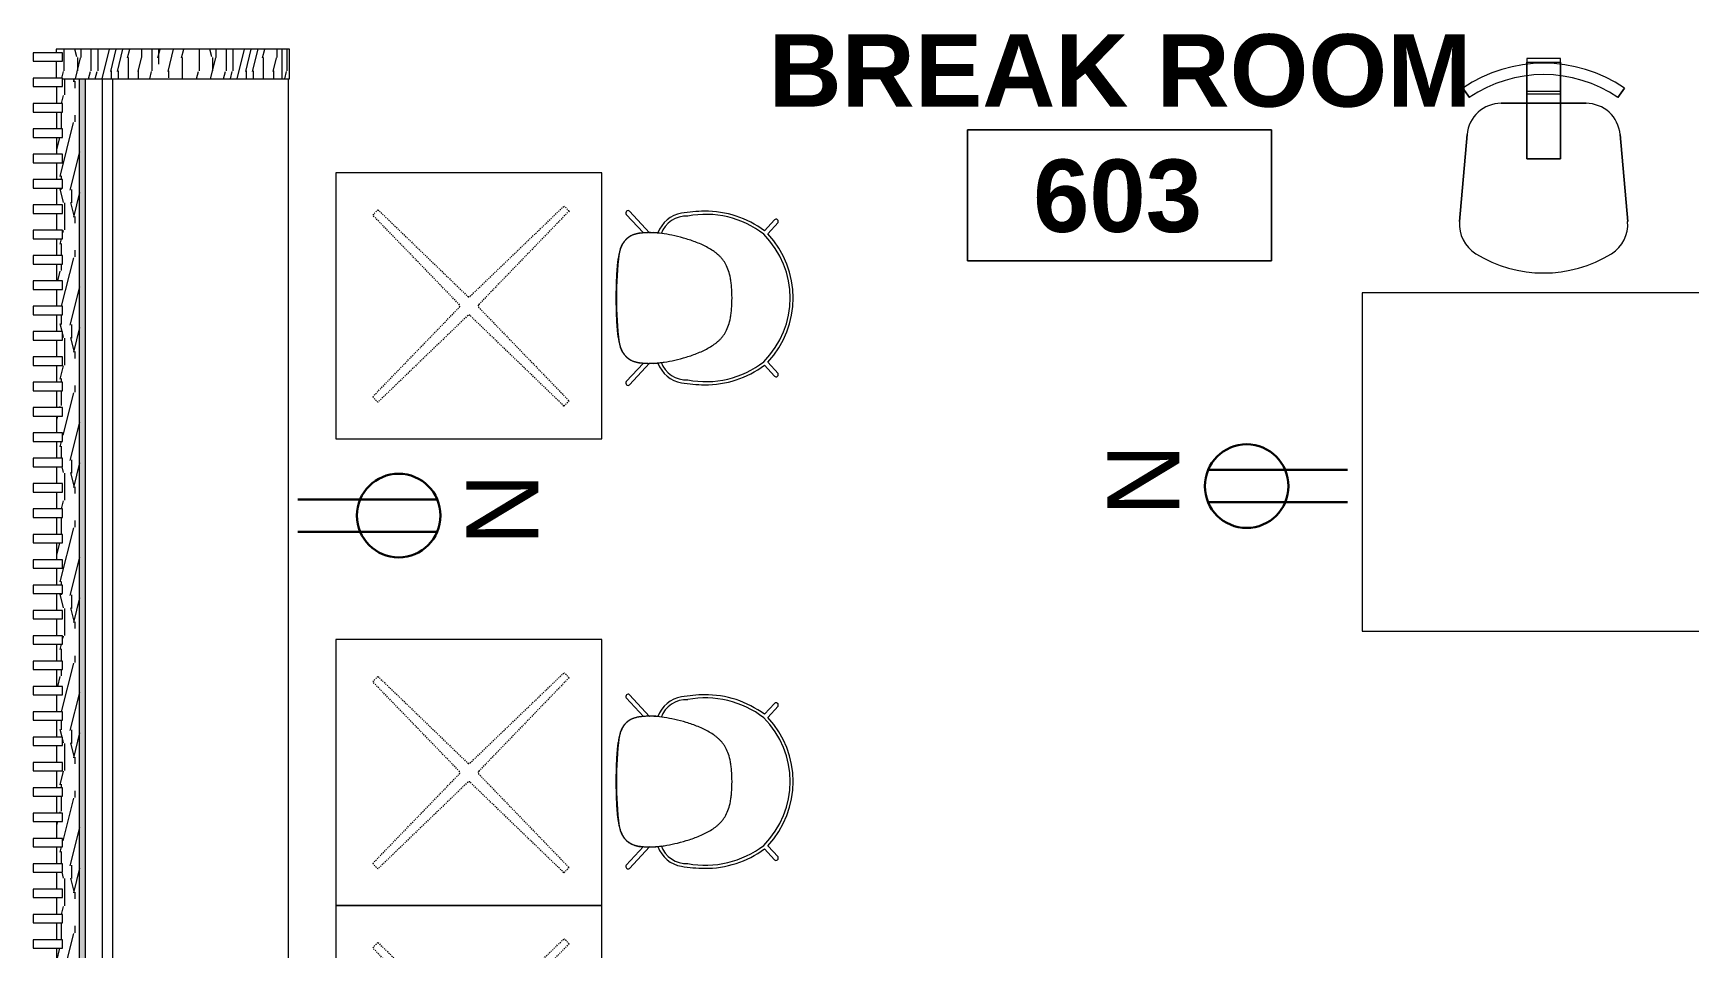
# Model space of a CAD drawing. Header units: inches. Extents: x -1880 to 225, y -1065 to 162.
# Drawn here: x -970.7 to -774.6, y -281.3 to -173 of the extents above; entities that cross this region are included whole.
import ezdxf

# ---------------------------------------------------------------- set-up
doc = ezdxf.new("R2010")
doc.units = ezdxf.units.IN
doc.header["$MEASUREMENT"] = 0
doc.linetypes.add('Dash', pattern=[0.25, 0.125, -0.125])
for name, color, linetype, lineweight in [('A-ANNO-NOTE', 131, 'Continuous', 30), ('A-AREA-IDEN', 2, 'Continuous', 9), ('A-GENM', 13, 'Continuous', 9), ('I-FURN', 30, 'Continuous', 9), ('I-FURN-HDLN', 30, 'Dash', 9), ('Q-CASE', 31, 'Continuous', 9)]:
    doc.layers.add(name, color=color, linetype=linetype, lineweight=lineweight)
doc.styles.add('Swis721 Lt BT', font='swissl.ttf', dxfattribs={"height": 8.514638})
doc.styles.add('Swis721 Lt BT_B', font='', dxfattribs={"height": 8.583975})
doc.styles.get('Swis721 Lt BT_B').set_extended_font_data('Swis721 Lt BT', bold=True)
pattern_1 = [(0, (140.918, 25.003), (0, 16), [3.2, -4.8, 1.6, -6.4]), (0, (152.118, 25.403), (0, 16), [3.2, -12.8]), (0, (150.518, 26.203), (0, 16), [1.6, -14.4]), (0, (141.718, 26.603), (0, 16), [0.8, -11.2, 0.8, -3.2]), (0, (147.318, 27.403), (0, 16), [3.2, -4.8, 0.8, -7.2]), (0, (143.318, 27.803), (0, 16), [2.4, -13.6]), (0, (147.318, 28.203), (0, 16), [4.8, -11.2]), (0, (142.518, 28.603), (0, 16), [3.2, -12.8]), (0, (148.918, 29.003), (0, 16), [8, -8]), (0, (144.118, 29.803), (0, 16), [1.6, -4.8, 3.2, -6.4]), (0, (155.318, 30.203), (0, 16), [3.2, -12.8]), (0, (152.118, 30.603), (0, 16), [1.6, -14.4]), (0, (148.918, 31.003), (0, 16), [1.6, -14.4]), (0, (140.918, 31.403), (0, 16), [3.2, -12.8]), (0, (148.918, 31.803), (0, 16), [3.2, -12.8]), (0, (148.918, 32.603), (0, 16), [3.2, -3.2, 3.2, -6.4]), (0, (145.718, 33.403), (0, 16), [1.6, -8, 3.2, -3.2]), (0, (148.918, 33.803), (0, 16), [4.8, -11.2]), (0, (148.918, 34.603), (0, 16), [3.2, -12.8]), (0, (142.518, 35.003), (0, 16), [4.8, -6.4, 1.6, -3.2]), (0, (142.518, 35.803), (0, 16), [8, -8]), (0, (152.118, 36.203), (0, 16), [1.6, -14.4]), (0, (147.318, 36.603), (0, 16), [3.2, -12.8]), (0, (144.118, 37.003), (0, 16), [1.6, -6.4, 1.6, -6.4]), (0, (142.518, 37.403), (0, 16), [1.6, -4.8, 3.2, -6.4]), (0, (145.718, 37.803), (0, 16), [1.6, -8, 1.6, -4.8]), (0, (148.918, 38.203), (0, 16), [4.8, -11.2]), (0, (142.518, 39.003), (0, 16), [3.2, -12.8]), (0, (150.518, 39.403), (0, 16), [1.6, -14.4]), (0, (153.718, 39.803), (0, 16), [1.6, -14.4]), (14.036, (152.118, 26.203), (15.999833, -0.000553), [1.648, -64.322]), (14.036, (153.718, 29.803), (15.999833, -0.000553), [1.648, -64.322]), (14.036, (152.118, 39.403), (15.999833, -0.000553), [1.648, -64.322]), (14.036, (147.318, 33.403), (15.999833, -0.000553), [1.648, -64.322]), (14.036, (150.518, 35.803), (15.999833, -0.000553), [1.648, -64.322]), (14.036, (152.118, 34.603), (15.999833, -0.000553), [1.648, -64.322]), (14.036, (144.118, 37.403), (15.999833, -0.000553), [1.648, -64.322]), (14.036, (150.518, 36.603), (15.999833, -0.000553), [1.648, -64.322]), (14.036, (153.718, 30.603), (15.999833, -0.000553), [3.296, -62.674]), (14.036, (152.118, 31.803), (15.999833, -0.000553), [3.296, -62.674]), (14.036, (152.118, 32.603), (15.999833, -0.000553), [3.296, -62.674]), (165.964, (147.318, 27.403), (-15.999833, -0.000553), [1.648, -3.296, 1.648, -59.378]), (165.964, (144.118, 29.803), (-15.999833, -0.000553), [1.648, -64.322]), (165.964, (144.118, 37.003), (-15.999833, -0.000553), [3.296, -62.674]), (194.036, (152.118, 25.403), (-15.999833, 0.000553), [1.648, -64.322]), (345.964, (155.318, 25.403), (15.999833, 0.000553), [1.648, -64.322]), (345.964, (150.518, 31.003), (15.999833, 0.000553), [1.648, -64.322]), (345.964, (153.718, 33.803), (15.999833, 0.000553), [1.648, -64.322]), (345.964, (147.318, 35.003), (15.999833, 0.000553), [1.648, -64.322]), (345.964, (145.718, 37.003), (15.999833, 0.000553), [1.648, -64.322]), (345.964, (147.318, 37.803), (15.999833, 0.000553), [1.648, -64.322]), (345.964, (147.318, 35.003), (15.999833, 0.000553), [1.648, -64.322]), (345.964, (152.118, 37.403), (15.999833, 0.000553), [6.592, -59.378]), (345.964, (142.518, 26.603), (15.999833, 0.000553), [6.592, -59.378]), (345.964, (144.118, 27.803), (15.999833, 0.000553), [6.592, -59.378]), (345.964, (145.718, 28.603), (15.999833, 0.000553), [1.648, -3.296, 3.296, -57.73]), (345.964, (145.718, 29.803), (15.999833, 0.000553), [3.296, -3.296, 3.296, -56.082]), (345.964, (144.118, 31.403), (15.999833, 0.000553), [6.592, -59.378]), (345.964, (142.518, 32.603), (15.999833, 0.000553), [6.592, -59.378]), (345.964, (142.518, 33.403), (15.999833, 0.000553), [6.592, -59.378]), (345.964, (153.718, 38.203), (15.999833, 0.000553), [1.648, -64.322]), (345.964, (155.318, 39.803), (15.999833, 0.000553), [3.296, -62.674]), (345.964, (145.718, 39.003), (15.999833, 0.000553), [3.296, -62.674]), (345.964, (144.118, 25.003), (15.999833, 0.000553), [6.592, -59.378]), (345.964, (153.718, 36.203), (15.999833, 0.000553), [4.944, -61.026]), (345.964, (155.318, 35.003), (15.999833, 0.000553), [9.888, -56.082])]

# ---------------------------------------------------------------- blocks, each defined once
blk = doc.blocks.new('Booth Seat2 - Booth Seat-5982900-FIRST FLOOR POWER _ SIGNAL')
at = {"layer": 'Q-CASE'}
h = blk.add_hatch(dxfattribs=at)
h.set_pattern_fill('FP1_2', color=256, style=0, pattern_type=2)
h.set_pattern_definition([(180, (-949.905, -184.636), (-2e-15, -16), [3.2, -4.8, 1.6, -6.4]), (180, (-961.105, -185.036), (-2e-15, -16), [3.2, -12.8]), (180, (-959.505, -185.836), (-2e-15, -16), [1.6, -14.4]), (180, (-950.705, -186.236), (-2e-15, -16), [0.8, -11.2, 0.8, -3.2]), (180, (-956.305, -187.036), (-2e-15, -16), [3.2, -4.8, 0.8, -7.2]), (180, (-952.305, -187.436), (2e-15, -16), [2.4, -13.6]), (180, (-956.305, -187.836), (-2e-15, -16), [4.8, -11.2]), (180, (-951.505, -188.236), (-2e-15, -16), [3.2, -12.8]), (180, (-957.905, -188.636), (-2e-15, -16), [8, -8]), (180, (-953.105, -189.436), (-2e-15, -16), [1.6, -4.8, 3.2, -6.4]), (180, (-964.305, -189.836), (-2e-15, -16), [3.2, -12.8]), (180, (-961.105, -190.236), (-2e-15, -16), [1.6, -14.4]), (180, (-957.905, -190.636), (-2e-15, -16), [1.6, -14.4]), (180, (-949.905, -191.036), (-2e-15, -16), [3.2, -12.8]), (180, (-957.905, -191.436), (-2e-15, -16), [3.2, -12.8]), (180, (-957.905, -192.236), (-2e-15, -16), [3.2, -3.2, 3.2, -6.4]), (180, (-954.705, -193.036), (-2e-15, -16), [1.6, -8, 3.2, -3.2]), (180, (-957.905, -193.436), (-2e-15, -16), [4.8, -11.2]), (180, (-957.905, -194.236), (-2e-15, -16), [3.2, -12.8]), (180, (-951.505, -194.636), (-2e-15, -16), [4.8, -6.4, 1.6, -3.2]), (180, (-951.505, -195.436), (-2e-15, -16), [8, -8]), (180, (-961.105, -195.836), (-2e-15, -16), [1.6, -14.4]), (180, (-956.305, -196.236), (-2e-15, -16), [3.2, -12.8]), (180, (-953.105, -196.636), (-2e-15, -16), [1.6, -6.4, 1.6, -6.4]), (180, (-951.505, -197.036), (-2e-15, -16), [1.6, -4.8, 3.2, -6.4]), (180, (-954.705, -197.436), (-2e-15, -16), [1.6, -8, 1.6, -4.8]), (180, (-957.905, -197.836), (-2e-15, -16), [4.8, -11.2]), (180, (-951.505, -198.636), (-2e-15, -16), [3.2, -12.8]), (180, (-959.505, -199.036), (-2e-15, -16), [1.6, -14.4]), (180, (-962.705, -199.436), (-2e-15, -16), [1.6, -14.4]), (194.036, (-961.105, -185.836), (-15.99983, 0.00055), [1.648, -64.322]), (194.036, (-962.705, -189.436), (-15.99983, 0.00055), [1.648, -64.322]), (194.036, (-961.105, -199.036), (-15.99983, 0.00055), [1.648, -64.322]), (194.036, (-956.305, -193.036), (-15.99983, 0.00055), [1.648, -64.322]), (194.036, (-959.505, -195.436), (-15.99983, 0.00055), [1.648, -64.322]), (194.036, (-961.105, -194.236), (-15.99983, 0.00055), [1.648, -64.322]), (194.036, (-953.105, -197.036), (-15.99983, 0.00055), [1.648, -64.322]), (194.036, (-959.505, -196.236), (-15.99983, 0.00055), [1.648, -64.322]), (194.036, (-962.705, -190.236), (-15.99983, 0.00055), [3.296, -62.674]), (194.036, (-961.105, -191.436), (-15.99983, 0.00055), [3.296, -62.674]), (194.036, (-961.105, -192.236), (-15.99983, 0.00055), [3.296, -62.674]), (345.964, (-956.305, -187.036), (15.99983, 0.00055), [1.648, -3.296, 1.648, -59.378]), (345.964, (-953.105, -189.436), (15.99983, 0.00055), [1.648, -64.322]), (345.964, (-953.105, -196.636), (15.99983, 0.00055), [3.296, -62.674]), (14.036, (-961.105, -185.036), (15.99983, -0.00055), [1.648, -64.322]), (165.964, (-964.305, -185.036), (-15.99983, -0.00055), [1.648, -64.322]), (165.964, (-959.505, -190.636), (-15.99983, -0.00055), [1.648, -64.322]), (165.964, (-962.705, -193.436), (-15.99983, -0.00055), [1.648, -64.322]), (165.964, (-956.305, -194.636), (-15.99983, -0.00055), [1.648, -64.322]), (165.964, (-954.705, -196.636), (-15.99983, -0.00055), [1.648, -64.322]), (165.964, (-956.305, -197.436), (-15.99983, -0.00055), [1.648, -64.322]), (165.964, (-956.305, -194.636), (-15.99983, -0.00055), [1.648, -64.322]), (165.964, (-961.105, -197.036), (-15.99983, -0.00055), [6.592, -59.378]), (165.964, (-951.505, -186.236), (-15.99983, -0.00055), [6.592, -59.378]), (165.964, (-953.105, -187.436), (-15.99983, -0.00055), [6.592, -59.378]), (165.964, (-954.705, -188.236), (-15.99983, -0.00055), [1.648, -3.296, 3.296, -57.73]), (165.964, (-954.705, -189.436), (-15.99983, -0.00055), [3.296, -3.296, 3.296, -56.082]), (165.964, (-953.105, -191.036), (-15.99983, -0.00055), [6.592, -59.378]), (165.964, (-951.505, -192.236), (-15.99983, -0.00055), [6.592, -59.378]), (165.964, (-951.505, -193.036), (-15.99983, -0.00055), [6.592, -59.378]), (165.964, (-962.705, -197.836), (-15.99983, -0.00055), [1.648, -64.322]), (165.964, (-964.305, -199.436), (-15.99983, -0.00055), [3.296, -62.674]), (165.964, (-954.705, -198.636), (-15.99983, -0.00055), [3.296, -62.674]), (165.964, (-953.105, -184.636), (-15.99983, -0.00055), [6.592, -59.378]), (165.964, (-962.705, -195.836), (-15.99983, -0.00055), [4.944, -61.026]), (165.964, (-964.305, -194.636), (-15.99983, -0.00055), [9.888, -56.082])])
h.paths.add_polyline_path([(-966.9, -174.63), (-837.02, -174.63), (-837.02, -172.64), (-837.94, -172.64), (-837.94, -171.89), (-839.94, -171.89), (-839.94, -172.64), (-840.94, -172.64), (-840.94, -171.89), (-842.94, -171.89), (-842.94, -172.64), (-843.94, -172.64), (-843.94, -171.89), (-845.94, -171.89), (-845.94, -172.64), (-846.94, -172.64), (-846.94, -171.89), (-848.94, -171.89), (-848.94, -172.64), (-849.94, -172.64), (-849.94, -171.89), (-851.94, -171.89), (-851.94, -172.64), (-852.94, -172.64), (-852.94, -171.89), (-854.94, -171.89), (-854.94, -172.64), (-855.94, -172.64), (-855.94, -171.89), (-857.94, -171.89), (-857.94, -172.64), (-858.94, -172.64), (-858.94, -171.89), (-860.94, -171.89), (-860.94, -172.64), (-861.94, -172.64), (-861.94, -171.89), (-863.94, -171.89), (-863.94, -172.64), (-864.94, -172.64), (-864.94, -171.89), (-866.94, -171.89), (-866.94, -172.64), (-867.94, -172.64), (-867.94, -171.89), (-869.94, -171.89), (-869.94, -172.64), (-870.94, -172.64), (-870.94, -171.89), (-872.94, -171.89), (-872.94, -172.64), (-873.94, -172.64), (-873.94, -171.89), (-875.94, -171.89), (-875.94, -172.64), (-876.94, -172.64), (-876.94, -171.89), (-878.94, -171.89), (-878.94, -172.64), (-879.94, -172.64), (-879.94, -171.89), (-881.94, -171.89), (-881.94, -172.64), (-882.94, -172.64), (-882.94, -171.89), (-884.94, -171.89), (-884.94, -172.64), (-885.94, -172.64), (-885.94, -171.89), (-887.94, -171.89), (-887.94, -172.64), (-888.94, -172.64), (-888.94, -171.89), (-890.94, -171.89), (-890.94, -172.64), (-891.94, -172.64), (-891.94, -171.89), (-893.94, -171.89), (-893.94, -172.64), (-894.94, -172.64), (-894.94, -171.89), (-896.94, -171.89), (-896.94, -172.64), (-897.94, -172.64), (-897.94, -171.89), (-899.94, -171.89), (-899.94, -172.64), (-900.94, -172.64), (-900.94, -171.89), (-902.94, -171.89), (-902.94, -172.64), (-903.94, -172.64), (-903.94, -171.89), (-905.94, -171.89), (-905.94, -172.64), (-906.94, -172.64), (-906.94, -171.89), (-908.94, -171.89), (-908.94, -172.64), (-909.94, -172.64), (-909.94, -171.89), (-911.94, -171.89), (-911.94, -172.64), (-912.94, -172.64), (-912.94, -171.89), (-914.94, -171.89), (-914.94, -172.64), (-915.94, -172.64), (-915.94, -171.89), (-917.94, -171.89), (-917.94, -172.64), (-918.94, -172.64), (-918.94, -171.89), (-920.94, -171.89), (-920.94, -172.64), (-921.94, -172.64), (-921.94, -171.89), (-923.94, -171.89), (-923.94, -172.64), (-924.94, -172.64), (-924.94, -171.89), (-926.94, -171.89), (-926.94, -172.64), (-927.94, -172.64), (-927.94, -171.89), (-929.94, -171.89), (-929.94, -172.64), (-930.94, -172.64), (-930.94, -171.89), (-932.94, -171.89), (-932.94, -172.64), (-933.94, -172.64), (-933.94, -171.89), (-935.94, -171.89), (-935.94, -172.64), (-936.94, -172.64), (-936.94, -171.89), (-938.94, -171.89), (-938.94, -172.64), (-939.94, -172.64), (-939.94, -171.89), (-941.94, -171.89), (-941.94, -172.64), (-942.94, -172.64), (-942.94, -171.89), (-944.94, -171.89), (-944.94, -172.64), (-945.94, -172.64), (-945.94, -171.89), (-947.94, -171.89), (-947.94, -172.64), (-948.94, -172.64), (-948.94, -171.89), (-950.94, -171.89), (-950.94, -172.64), (-951.94, -172.64), (-951.94, -171.89), (-953.94, -171.89), (-953.94, -172.64), (-954.94, -172.64), (-954.94, -171.89), (-956.94, -171.89), (-956.94, -172.64), (-957.94, -172.64), (-957.94, -171.89), (-959.94, -171.89), (-959.94, -172.64), (-960.94, -172.64), (-960.94, -171.89), (-962.94, -171.89), (-962.94, -172.64), (-963.94, -172.64), (-963.94, -171.89), (-965.94, -171.89), (-965.94, -172.64), (-966.9, -172.64)], flags=0)
h = blk.add_hatch(dxfattribs=at)
h.set_pattern_fill('FP1_3', color=256, style=0, pattern_type=2)
h.set_pattern_definition([(0, (-949.905, -175.874), (0, 1.394), [3.2, -4.8, 1.6, -6.4]), (0, (-938.705, -175.839), (0, 1.394), [3.2, -12.8]), (0, (-940.305, -175.769), (0, 1.394), [1.6, -14.4]), (0, (-949.105, -175.735), (0, 1.394), [0.8, -11.2, 0.8, -3.2]), (0, (-943.505, -175.665), (0, 1.394), [3.2, -4.8, 0.8, -7.2]), (0, (-947.505, -175.63), (0, 1.394), [2.4, -13.6]), (0, (-943.505, -175.595), (0, 1.394), [4.8, -11.2]), (0, (-948.305, -175.56), (0, 1.394), [3.2, -12.8]), (0, (-941.905, -175.525), (0, 1.394), [8, -8]), (0, (-946.705, -175.456), (0, 1.394), [1.6, -4.8, 3.2, -6.4]), (0, (-935.505, -175.421), (0, 1.394), [3.2, -12.8]), (0, (-938.705, -175.386), (0, 1.394), [1.6, -14.4]), (0, (-941.905, -175.351), (0, 1.394), [1.6, -14.4]), (0, (-949.905, -175.316), (0, 1.394), [3.2, -12.8]), (0, (-941.905, -175.281), (0, 1.394), [3.2, -12.8]), (0, (-941.905, -175.212), (0, 1.394), [3.2, -3.2, 3.2, -6.4]), (0, (-945.105, -175.142), (0, 1.394), [1.6, -8, 3.2, -3.2]), (0, (-941.905, -175.107), (0, 1.394), [4.8, -11.2]), (0, (-941.905, -175.037), (0, 1.394), [3.2, -12.8]), (0, (-948.305, -175.002), (0, 1.394), [4.8, -6.4, 1.6, -3.2]), (0, (-948.305, -174.933), (0, 1.394), [8, -8]), (0, (-938.705, -174.898), (0, 1.394), [1.6, -14.4]), (0, (-943.505, -174.863), (0, 1.394), [3.2, -12.8]), (0, (-946.705, -174.828), (0, 1.394), [1.6, -6.4, 1.6, -6.4]), (0, (-948.305, -174.793), (0, 1.394), [1.6, -4.8, 3.2, -6.4]), (0, (-945.105, -174.758), (0, 1.394), [1.6, -8, 1.6, -4.8]), (0, (-941.905, -174.724), (0, 1.394), [4.8, -11.2]), (0, (-948.305, -174.654), (0, 1.394), [3.2, -12.8]), (0, (-940.305, -174.619), (0, 1.394), [1.6, -14.4]), (0, (-937.105, -174.584), (0, 1.394), [1.6, -14.4]), (1.248, (-938.705, -175.769), (15.9998068, -0.0005245), [1.599, -62.416]), (1.248, (-937.105, -175.456), (15.9998068, -0.0005245), [1.599, -62.416]), (1.248, (-938.705, -174.619), (15.9998068, -0.0005245), [1.599, -62.416]), (1.248, (-943.505, -175.142), (15.9998068, -0.0005245), [1.599, -62.416]), (1.248, (-940.305, -174.933), (15.9998068, -0.0005245), [1.599, -62.416]), (1.248, (-938.705, -175.037), (15.9998068, -0.0005245), [1.599, -62.416]), (1.248, (-946.705, -174.793), (15.9998068, -0.0005245), [1.599, -62.416]), (1.248, (-940.305, -174.863), (15.9998068, -0.0005245), [1.599, -62.416]), (1.248, (-937.105, -175.386), (15.9998068, -0.0005245), [3.198, -60.817]), (1.248, (-938.705, -175.281), (15.9998068, -0.0005245), [3.198, -60.817]), (1.248, (-938.705, -175.212), (15.9998068, -0.0005245), [3.198, -60.817]), (178.752, (-943.505, -175.665), (-15.9998068, -0.0005245), [1.599, -3.198, 1.599, -57.618]), (178.752, (-946.705, -175.456), (-15.9998068, -0.0005245), [1.599, -62.416]), (178.752, (-946.705, -174.828), (-15.9998068, -0.0005245), [3.198, -60.817]), (181.248, (-938.705, -175.839), (-15.9998068, 0.0005245), [1.599, -62.416]), (358.752, (-935.505, -175.839), (15.9998068, 0.0005245), [1.599, -62.416]), (358.752, (-940.305, -175.351), (15.9998068, 0.0005245), [1.599, -62.416]), (358.752, (-937.105, -175.107), (15.9998068, 0.0005245), [1.599, -62.416]), (358.752, (-943.505, -175.002), (15.9998068, 0.0005245), [1.599, -62.416]), (358.752, (-945.105, -174.828), (15.9998068, 0.0005245), [1.599, -62.416]), (358.752, (-943.505, -174.758), (15.9998068, 0.0005245), [1.599, -62.416]), (358.752, (-943.505, -175.002), (15.9998068, 0.0005245), [1.599, -62.416]), (358.752, (-938.705, -174.793), (15.9998068, 0.0005245), [6.397, -57.618]), (358.752, (-948.305, -175.735), (15.9998068, 0.0005245), [6.397, -57.618]), (358.752, (-946.705, -175.63), (15.9998068, 0.0005245), [6.397, -57.618]), (358.752, (-945.105, -175.56), (15.9998068, 0.0005245), [1.599, -3.198, 3.198, -56.019]), (358.752, (-945.105, -175.456), (15.9998068, 0.0005245), [3.198, -3.198, 3.198, -54.42]), (358.752, (-946.705, -175.316), (15.9998068, 0.0005245), [6.397, -57.618]), (358.752, (-948.305, -175.212), (15.9998068, 0.0005245), [6.397, -57.618]), (358.752, (-948.305, -175.142), (15.9998068, 0.0005245), [6.397, -57.618]), (358.752, (-937.105, -174.724), (15.9998068, 0.0005245), [1.599, -62.416]), (358.752, (-935.505, -174.584), (15.9998068, 0.0005245), [3.198, -60.817]), (358.752, (-945.105, -174.654), (15.9998068, 0.0005245), [3.198, -60.817]), (358.752, (-946.705, -175.874), (15.9998068, 0.0005245), [6.397, -57.618]), (358.752, (-937.105, -174.898), (15.9998068, 0.0005245), [4.798, -59.218]), (358.752, (-935.505, -175.002), (15.9998068, 0.0005245), [9.595, -54.42])])
h.paths.add_polyline_path([(-966.9, -175.31), (-837.02, -175.31), (-837.02, -174.63), (-966.9, -174.63)], flags=0)
for p, q in [((-963.94, -171.89), (-965.94, -171.89)), ((-960.94, -171.89), (-962.94, -171.89)), ((-957.94, -171.89), (-959.94, -171.89)), ((-954.94, -171.89), (-956.94, -171.89)), ((-951.94, -171.89), (-953.94, -171.89)), ((-948.94, -171.89), (-950.94, -171.89)), ((-945.94, -171.89), (-947.94, -171.89)), ((-942.94, -171.89), (-944.94, -171.89)), ((-939.94, -171.89), (-941.94, -171.89)), ((-936.94, -171.89), (-938.94, -171.89)), ((-933.94, -171.89), (-935.94, -171.89)), ((-930.94, -171.89), (-932.94, -171.89)), ((-927.94, -171.89), (-929.94, -171.89)), ((-924.94, -171.89), (-926.94, -171.89)), ((-921.94, -171.89), (-923.94, -171.89)), ((-918.94, -171.89), (-920.94, -171.89)), ((-915.94, -171.89), (-917.94, -171.89)), ((-912.94, -171.89), (-914.9, -171.89)), ((-909.94, -171.89), (-911.94, -171.89)), ((-906.94, -171.89), (-908.94, -171.89)), ((-903.94, -171.89), (-905.94, -171.89)), ((-900.94, -171.89), (-902.94, -171.89)), ((-897.94, -171.89), (-899.94, -171.89)), ((-894.94, -171.89), (-896.94, -171.89)), ((-891.94, -171.89), (-893.94, -171.89)), ((-888.94, -171.89), (-890.94, -171.89)), ((-885.94, -171.89), (-887.94, -171.89)), ((-882.94, -171.89), (-884.94, -171.89)), ((-879.94, -171.89), (-881.94, -171.89)), ((-876.94, -171.89), (-878.94, -171.89)), ((-873.94, -171.89), (-875.94, -171.89)), ((-870.94, -171.89), (-872.94, -171.89)), ((-867.94, -171.89), (-869.94, -171.89)), ((-864.94, -171.89), (-866.94, -171.89)), ((-861.94, -171.89), (-863.94, -171.89)), ((-858.94, -171.89), (-860.94, -171.89)), ((-855.94, -171.89), (-857.94, -171.89)), ((-852.94, -171.89), (-854.94, -171.89)), ((-849.94, -171.89), (-851.94, -171.89)), ((-846.94, -171.89), (-848.94, -171.89)), ((-843.94, -171.89), (-845.94, -171.89)), ((-840.94, -171.89), (-842.94, -171.89)), ((-837.94, -171.89), (-839.94, -171.89)), ((-966.9, -174.63), (-837.02, -174.63)), ((-837.02, -175.31), (-966.9, -175.31)), ((-967.9, -177.31), (-967.9, -177.14)), ((-967.9, -177.46), (-967.9, -177.31)), ((-837.02, -177.31), (-967.9, -177.31)), ((-837.02, -178.52), (-967.41, -178.52)), ((-967.41, -199.39), (-837.02, -199.39))]:
    blk.add_line(p, q, dxfattribs=at)
blk = doc.blocks.new('Seating-Guest_Chair-Teknion-BBUC_Iuta-R2013 - Guest Chair-5680180-FIRST FLOOR POWER _ SIGNAL')
at = {"layer": 'I-FURN'}
for p, q in [((-9.25, 8.27), (-7.97, 7.09)), ((-7.6, 7.49), (-8.92, 8.7)), ((8.92, 8.7), (7.6, 7.49)), ((7.97, 7.09), (9.25, 8.27)), ((-7.71, -6.53), (-10.28, -8.89)), ((-9.9, -9.27), (-7.7, -7.25)), ((7.7, -7.25), (9.9, -9.27)), ((10.28, -8.89), (7.71, -6.53))]:
    blk.add_line(p, q, dxfattribs=at)
for centre, radius, start, end in [((0, -0.6), 11.1, 46.7919, 133.2081), ((0, -0.6), 10.73, 45.2186, 134.7814), ((-9.07, 8.46), 0.263, 136.9654, 225.7597), ((-9.06, 8.47), 0.266, 59.019, 139.9111), ((9.06, 8.47), 0.266, 40.0889, 120.981), ((9.07, 8.46), 0.263, 314.2403, 43.0346), ((1.44, 0.11), 11.71, 143.4405, 180.5595), ((1.44, 0.11), 11.34, 142.5304, 190.6836), ((-1.44, 0.11), 11.34, 349.3164, 37.4696), ((-1.44, 0.11), 11.71, 359.4405, 36.5595), ((7.49, 0.17), 17.76, 180.5595, 189.4405), ((-7.49, 0.17), 17.76, 350.5595, 359.4405), ((-6.52, -2.16), 3.56, 189.4405, 250.5595), ((-6.52, -2.16), 3.18, 176.9632, 250.5595), ((6.52, -2.16), 3.18, 289.4405, 3.0368), ((6.52, -2.16), 3.56, 289.4405, 350.5595), ((-3.94, -6.02), 3.8, 172.3112, 187.6888), ((3.94, -6.02), 3.8, 352.3112, 7.6888), ((-4.95, -7.39), 2.75, 177.044, 262.956), ((4.95, -7.39), 2.75, 277.044, 2.956), ((-10.08, -9.05), 0.265, 141.4663, 224.7543), ((-10.07, -9.07), 0.263, 221.6013, 310.667), ((10.07, -9.07), 0.263, 229.333, 318.3987), ((10.08, -9.05), 0.265, 315.2457, 38.5337), ((0, 32.67), 43.12, 262.956, 277.044)]:
    blk.add_arc(centre, radius, start, end, dxfattribs=at)
for points, knots in [([(0, 3.25), (-0.46, 3.25), (-1.1, 3.23), (-1.85, 3.15), (-2.53, 3.04), (-3.26, 2.85), (-3.86, 2.59), (-4.28, 2.35), (-4.51, 2.18), (-4.69, 2.03), (-4.82, 1.92), (-4.94, 1.8), (-5.06, 1.68), (-5.17, 1.55), (-5.31, 1.38), (-5.56, 1.06), (-5.87, 0.56), (-6.21, -0.08), (-6.61, -0.99), (-7.02, -2.17), (-7.37, -3.56), (-7.61, -4.8), (-7.71, -5.73), (-7.74, -6.42), (-7.73, -6.92), (-7.7, -7.33), (-7.67, -7.6), (-7.65, -7.76), (-7.63, -7.88), (-7.61, -7.99), (-7.58, -8.1), (-7.55, -8.22), (-7.52, -8.33), (-7.48, -8.43), (-7.44, -8.54), (-7.4, -8.65), (-7.34, -8.75), (-7.29, -8.85), (-7.23, -8.95), (-7.16, -9.04), (-7.08, -9.14), (-7, -9.23), (-6.92, -9.32), (-6.82, -9.4), (-6.72, -9.49), (-6.61, -9.57), (-6.5, -9.64), (-6.37, -9.72), (-6.23, -9.79), (-6.09, -9.85), (-5.93, -9.92), (-5.76, -9.98), (-5.57, -10.04), (-5.37, -10.09), (-5.16, -10.14), (-4.93, -10.19), (-4.68, -10.24), (-4.41, -10.28), (-4.13, -10.32), (-3.82, -10.35), (-3.49, -10.38), (-3.14, -10.41), (-2.65, -10.44), (-1.97, -10.47), (-1.04, -10.49), (-0.36, -10.5), (0, -10.5)], [0, 0, 0, 0, 0.03125, 0.046875, 0.0625, 0.09375, 0.125, 0.140625, 0.15625, 0.164062, 0.171875, 0.179688, 0.1875, 0.195312, 0.203125, 0.21875, 0.25, 0.28125, 0.3125, 0.375, 0.4375, 0.5, 0.5625, 0.59375, 0.625, 0.65625, 0.671875, 0.679688, 0.6875, 0.695312, 0.703125, 0.710938, 0.71875, 0.726562, 0.734375, 0.742188, 0.75, 0.757812, 0.765625, 0.773438, 0.78125, 0.789062, 0.796875, 0.804688, 0.8125, 0.820312, 0.828125, 0.835938, 0.84375, 0.851562, 0.859375, 0.867188, 0.875, 0.882812, 0.890625, 0.898438, 0.90625, 0.914062, 0.921875, 0.929688, 0.9375, 0.945312, 0.953125, 0.96875, 0.984375, 1, 1, 1, 1]), ([(0, -10.5), (0.36, -10.5), (1.04, -10.49), (1.97, -10.47), (2.65, -10.44), (3.14, -10.41), (3.49, -10.38), (3.82, -10.35), (4.13, -10.32), (4.41, -10.28), (4.68, -10.24), (4.93, -10.19), (5.16, -10.14), (5.37, -10.09), (5.57, -10.04), (5.76, -9.98), (5.93, -9.92), (6.09, -9.85), (6.23, -9.79), (6.37, -9.72), (6.5, -9.64), (6.61, -9.57), (6.72, -9.49), (6.82, -9.4), (6.92, -9.32), (7, -9.23), (7.08, -9.14), (7.16, -9.04), (7.23, -8.95), (7.29, -8.85), (7.34, -8.75), (7.4, -8.65), (7.44, -8.54), (7.48, -8.43), (7.52, -8.33), (7.55, -8.22), (7.58, -8.1), (7.61, -7.99), (7.63, -7.88), (7.65, -7.76), (7.67, -7.6), (7.7, -7.33), (7.73, -6.92), (7.74, -6.42), (7.72, -5.9), (7.67, -5.35), (7.57, -4.59), (7.37, -3.56), (7.02, -2.17), (6.61, -0.99), (6.21, -0.08), (5.87, 0.56), (5.56, 1.06), (5.31, 1.38), (5.17, 1.55), (5.06, 1.68), (4.94, 1.8), (4.82, 1.92), (4.69, 2.03), (4.51, 2.18), (4.28, 2.35), (3.86, 2.59), (3.26, 2.85), (2.53, 3.04), (1.85, 3.15), (1.1, 3.23), (0.46, 3.25), (0, 3.25)], [0, 0, 0, 0, 0.015625, 0.03125, 0.046875, 0.054688, 0.0625, 0.070312, 0.078125, 0.085938, 0.09375, 0.101562, 0.109375, 0.117188, 0.125, 0.132812, 0.140625, 0.148438, 0.15625, 0.164062, 0.171875, 0.179688, 0.1875, 0.195312, 0.203125, 0.210938, 0.21875, 0.226562, 0.234375, 0.242188, 0.25, 0.257812, 0.265625, 0.273438, 0.28125, 0.289062, 0.296875, 0.304688, 0.3125, 0.320312, 0.328125, 0.34375, 0.375, 0.40625, 0.4375, 0.46875, 0.5, 0.5625, 0.625, 0.6875, 0.71875, 0.75, 0.78125, 0.796875, 0.804688, 0.8125, 0.820312, 0.828125, 0.835938, 0.84375, 0.859375, 0.875, 0.90625, 0.9375, 0.953125, 0.96875, 1, 1, 1, 1])]:
    blk.add_open_spline(points, degree=3, knots=knots, dxfattribs=at)
blk = doc.blocks.new('wood panelling1 - wood panelling-5983107-FIRST FLOOR POWER _ SIGNAL')
at = {"layer": 'A-GENM', "lineweight": 20}
for p, q in [((-967.19, -175.33), (-970.69, -175.33)), ((-970.69, -175.33), (-970.69, -176.33)), ((-970.69, -176.33), (-967.19, -176.33)), ((-967.19, -176.33), (-967.19, -175.33)), ((-967.19, -178.33), (-970.69, -178.33)), ((-970.69, -178.33), (-970.69, -179.33)), ((-967.19, -179.33), (-967.19, -178.33)), ((-970.69, -179.33), (-967.19, -179.33)), ((-967.19, -181.33), (-970.69, -181.33)), ((-970.69, -181.33), (-970.69, -182.33)), ((-970.69, -182.33), (-967.19, -182.33)), ((-967.19, -182.33), (-967.19, -181.33)), ((-967.19, -184.33), (-970.69, -184.33)), ((-970.69, -184.33), (-970.69, -185.33)), ((-967.19, -185.33), (-967.19, -184.33)), ((-970.69, -185.33), (-967.19, -185.33)), ((-967.19, -187.33), (-970.69, -187.33)), ((-970.69, -187.33), (-970.69, -188.33)), ((-967.19, -188.33), (-967.19, -187.33)), ((-970.69, -188.33), (-967.19, -188.33)), ((-967.19, -190.33), (-970.69, -190.33)), ((-970.69, -190.33), (-970.69, -191.33)), ((-970.69, -191.33), (-967.19, -191.33)), ((-967.19, -191.33), (-967.19, -190.33)), ((-967.19, -193.33), (-970.69, -193.33)), ((-970.69, -193.33), (-970.69, -194.33)), ((-967.19, -194.33), (-967.19, -193.33)), ((-970.69, -194.33), (-967.19, -194.33)), ((-967.19, -196.33), (-970.69, -196.33)), ((-970.69, -196.33), (-970.69, -197.33)), ((-970.69, -197.33), (-967.19, -197.33)), ((-967.19, -197.33), (-967.19, -196.33)), ((-967.19, -199.33), (-970.69, -199.33)), ((-970.69, -199.33), (-970.69, -200.33)), ((-967.19, -200.33), (-967.19, -199.33)), ((-970.69, -200.33), (-967.19, -200.33)), ((-967.19, -202.33), (-970.69, -202.33)), ((-970.69, -202.33), (-970.69, -203.33)), ((-970.69, -203.33), (-967.19, -203.33)), ((-967.19, -203.33), (-967.19, -202.33)), ((-967.19, -205.33), (-970.69, -205.33)), ((-970.69, -205.33), (-970.69, -206.33)), ((-967.19, -206.33), (-967.19, -205.33)), ((-970.69, -206.33), (-967.19, -206.33)), ((-967.19, -208.33), (-970.69, -208.33)), ((-970.69, -208.33), (-970.69, -209.33)), ((-970.69, -209.33), (-967.19, -209.33)), ((-967.19, -209.33), (-967.19, -208.33)), ((-967.19, -211.33), (-970.69, -211.33)), ((-970.69, -211.33), (-970.69, -212.33)), ((-967.19, -212.33), (-967.19, -211.33)), ((-970.69, -212.33), (-967.19, -212.33)), ((-967.19, -214.33), (-970.69, -214.33)), ((-970.69, -214.33), (-970.69, -215.33)), ((-970.69, -215.33), (-967.19, -215.33)), ((-967.19, -215.33), (-967.19, -214.33)), ((-967.19, -217.33), (-970.69, -217.33)), ((-970.69, -217.33), (-970.69, -218.33)), ((-967.19, -218.33), (-967.19, -217.33)), ((-970.69, -218.33), (-967.19, -218.33)), ((-967.19, -220.33), (-970.69, -220.33)), ((-970.69, -220.33), (-970.69, -221.33)), ((-970.69, -221.33), (-967.19, -221.33)), ((-967.19, -221.33), (-967.19, -220.33)), ((-967.19, -223.33), (-970.69, -223.33)), ((-970.69, -223.33), (-970.69, -224.33)), ((-967.19, -224.33), (-967.19, -223.33)), ((-970.69, -224.33), (-967.19, -224.33)), ((-967.19, -226.33), (-970.69, -226.33)), ((-970.69, -226.33), (-970.69, -227.33)), ((-970.69, -227.33), (-967.19, -227.33)), ((-967.19, -227.33), (-967.19, -226.33)), ((-967.19, -229.33), (-970.69, -229.33)), ((-970.69, -229.33), (-970.69, -230.33)), ((-967.19, -230.33), (-967.19, -229.33)), ((-970.69, -230.33), (-967.19, -230.33)), ((-967.19, -232.33), (-970.69, -232.33)), ((-970.69, -232.33), (-970.69, -233.33)), ((-970.69, -233.33), (-967.19, -233.33)), ((-967.19, -233.33), (-967.19, -232.33)), ((-967.19, -235.33), (-970.69, -235.33)), ((-970.69, -235.33), (-970.69, -236.33)), ((-967.19, -236.33), (-967.19, -235.33)), ((-970.69, -236.33), (-967.19, -236.33)), ((-967.19, -238.33), (-970.69, -238.33)), ((-970.69, -238.33), (-970.69, -239.33)), ((-967.19, -239.33), (-967.19, -238.33)), ((-970.69, -239.33), (-967.19, -239.33)), ((-967.19, -241.33), (-970.69, -241.33)), ((-970.69, -241.33), (-970.69, -242.33)), ((-970.69, -242.33), (-967.19, -242.33)), ((-967.19, -242.33), (-967.19, -241.33)), ((-967.19, -244.33), (-970.69, -244.33)), ((-970.69, -244.33), (-970.69, -245.33)), ((-967.19, -245.33), (-967.19, -244.33)), ((-970.69, -245.33), (-967.19, -245.33)), ((-967.19, -247.33), (-970.69, -247.33)), ((-970.69, -247.33), (-970.69, -248.33)), ((-970.69, -248.33), (-967.19, -248.33)), ((-967.19, -248.33), (-967.19, -247.33)), ((-967.19, -250.33), (-970.69, -250.33)), ((-970.69, -250.33), (-970.69, -251.33)), ((-967.19, -251.33), (-967.19, -250.33)), ((-970.69, -251.33), (-967.19, -251.33)), ((-967.19, -253.33), (-970.69, -253.33)), ((-970.69, -253.33), (-970.69, -254.33)), ((-970.69, -254.33), (-967.19, -254.33)), ((-967.19, -254.33), (-967.19, -253.33)), ((-967.19, -256.33), (-970.69, -256.33)), ((-970.69, -256.33), (-970.69, -257.33)), ((-967.19, -257.33), (-967.19, -256.33)), ((-970.69, -257.33), (-967.19, -257.33)), ((-967.19, -259.33), (-970.69, -259.33)), ((-970.69, -259.33), (-970.69, -260.33)), ((-970.69, -260.33), (-967.19, -260.33)), ((-967.19, -260.33), (-967.19, -259.33)), ((-967.19, -262.33), (-970.69, -262.33)), ((-970.69, -262.33), (-970.69, -263.33)), ((-967.19, -263.33), (-967.19, -262.33)), ((-970.69, -263.33), (-967.19, -263.33)), ((-967.19, -265.33), (-970.69, -265.33)), ((-970.69, -265.33), (-970.69, -266.33)), ((-970.69, -266.33), (-967.19, -266.33)), ((-967.19, -266.33), (-967.19, -265.33)), ((-967.19, -268.33), (-970.69, -268.33)), ((-970.69, -268.33), (-970.69, -269.33)), ((-967.19, -269.33), (-967.19, -268.33)), ((-970.69, -269.33), (-967.19, -269.33)), ((-967.19, -271.33), (-970.69, -271.33)), ((-970.69, -271.33), (-970.69, -272.33)), ((-970.69, -272.33), (-967.19, -272.33)), ((-967.19, -272.33), (-967.19, -271.33)), ((-967.19, -274.33), (-970.69, -274.33)), ((-970.69, -274.33), (-970.69, -275.33)), ((-967.19, -275.33), (-967.19, -274.33)), ((-970.69, -275.33), (-967.19, -275.33)), ((-967.19, -277.33), (-970.69, -277.33)), ((-970.69, -277.33), (-970.69, -278.33)), ((-970.69, -278.33), (-967.19, -278.33)), ((-967.19, -278.33), (-967.19, -277.33)), ((-967.19, -280.33), (-970.69, -280.33)), ((-970.69, -280.33), (-970.69, -281.33)), ((-967.19, -281.33), (-967.19, -280.33)), ((-970.69, -281.33), (-967.19, -281.33)), ((-967.19, -283.33), (-970.69, -283.33)), ((-970.69, -283.33), (-970.69, -284.33)), ((-970.69, -284.33), (-967.19, -284.33)), ((-967.19, -284.33), (-967.19, -283.33)), ((-967.19, -286.33), (-970.69, -286.33)), ((-970.69, -286.33), (-970.69, -287.33)), ((-967.19, -287.33), (-967.19, -286.33)), ((-970.69, -287.33), (-967.19, -287.33)), ((-967.19, -289.33), (-970.69, -289.33)), ((-970.69, -289.33), (-970.69, -290.33)), ((-967.19, -290.33), (-967.19, -289.33)), ((-970.69, -290.33), (-967.19, -290.33)), ((-967.19, -292.33), (-970.69, -292.33)), ((-970.69, -292.33), (-970.69, -293.33)), ((-970.69, -293.33), (-967.19, -293.33)), ((-967.19, -293.33), (-967.19, -292.33)), ((-967.19, -295.33), (-970.69, -295.33)), ((-970.69, -295.33), (-970.69, -296.33)), ((-967.19, -296.33), (-967.19, -295.33)), ((-970.69, -296.33), (-967.19, -296.33)), ((-967.19, -298.33), (-970.69, -298.33)), ((-970.69, -298.33), (-970.69, -299.33)), ((-970.69, -299.33), (-967.19, -299.33)), ((-967.19, -299.33), (-967.19, -298.33)), ((-967.19, -301.33), (-970.69, -301.33)), ((-970.69, -301.33), (-970.69, -302.33)), ((-967.19, -302.33), (-967.19, -301.33)), ((-970.69, -302.33), (-967.19, -302.33)), ((-967.19, -304.33), (-970.69, -304.33)), ((-970.69, -304.33), (-970.69, -305.33)), ((-970.69, -305.33), (-967.19, -305.33)), ((-967.19, -305.33), (-967.19, -304.33)), ((-967.19, -307.33), (-970.69, -307.33)), ((-970.69, -307.33), (-970.69, -308.33)), ((-967.19, -308.33), (-967.19, -307.33)), ((-970.69, -308.33), (-967.19, -308.33))]:
    blk.add_line(p, q, dxfattribs=at)
blk = doc.blocks.new('wood slot low wall1 - wood slot low wall-5983806-FIRST FLOOR POWER _ SIGNAL')
at = {"layer": 'Q-CASE'}
h = blk.add_hatch(dxfattribs=at)
h.set_pattern_fill('FP1_4', color=256, style=0, pattern_type=2)
h.set_pattern_definition(pattern_1)
h.paths.add_polyline_path([(-679.64, -147.67), (-679.64, -167.79), (-676.14, -167.79), (-676.14, -141.04), (-676.56, -141.04), (-676.56, -141.79), (-677.56, -141.79), (-677.56, -141.04), (-679.56, -141.04), (-679.56, -141.79), (-679.64, -141.79), (-679.64, -147.45)], flags=0)
h = blk.add_hatch(dxfattribs=at)
h.set_pattern_fill('FP1_4', color=256, style=0, pattern_type=2)
h.set_pattern_definition(pattern_1)
h.paths.add_polyline_path([(-679.64, -168.16), (-679.64, -168.67), (-676.14, -168.67), (-676.14, -167.79), (-679.64, -167.79), (-679.64, -167.98)], flags=0)
for p, q in [((-677.56, -141.04), (-679.56, -141.04)), ((-676.14, -141.04), (-676.56, -141.04)), ((-676.14, -167.79), (-676.14, -141.04)), ((-679.64, -141.79), (-679.64, -167.79)), ((-679.64, -167.79), (-676.14, -167.79)), ((-679.64, -167.79), (-679.64, -168.67)), ((-679.64, -168.67), (-676.14, -168.67)), ((-676.14, -168.67), (-676.14, -167.79))]:
    blk.add_line(p, q, dxfattribs=at)
blk = doc.blocks.new('Table-Coffee-Teknion-BBCTQ_Cosmos-R2013 - 28 3_8_ High-5677610-FIRST FLOOR POWER _ SIGNAL')
at = {"layer": 'I-FURN'}
for p, q in [((15.75, 15.75), (-15.75, 15.75)), ((-15.75, 15.75), (-15.75, -15.75)), ((15.75, -15.75), (15.75, 15.75)), ((-15.75, -15.75), (15.75, -15.75))]:
    blk.add_line(p, q, dxfattribs=at)
at = {"layer": 'I-FURN-HDLN'}
for p, q in [((-1.13, 0.14), (-11.39, 10.78)), ((-10.76, 11.4), (-0.14, 1.13)), ((0.14, 1.13), (10.76, 11.4)), ((11.39, 10.78), (1.13, 0.14)), ((-11.85, -11.25), (-1.13, -0.13)), ((-0.14, -1.13), (-11.24, -11.86)), ((11.24, -11.86), (0.14, -1.14)), ((1.14, -0.14), (11.83, -11.27))]:
    blk.add_line(p, q, dxfattribs=at)
for centre, radius, start, end in [((0, 0), 15.68, 133.3474, 136.5718), ((0, 0), 15.68, 43.4282, 46.6466), ((-1.29, 0), 0.206, 319.2979, 41.4043), ((1.29, 0), 0.206, 138.6476, 223.8329), ((1.29, 0.13), 0.206, 192.9728, 220.6901), ((0, -1.29), 0.206, 47.5735, 131.4196), ((0, 0), 16.34, 223.5345, 226.5404), ((0, 0), 16.34, 313.4535, 316.3691)]:
    blk.add_arc(centre, radius, start, end, dxfattribs=at)
blk.add_ellipse((0, 1.29), major_axis=(0.205, 0), ratio=0.990705, start_param=3.984084, end_param=5.440708, dxfattribs=at)
blk = doc.blocks.new('island - island-5991849-FIRST FLOOR POWER _ SIGNAL')
at = {"layer": 'Q-CASE'}
for p, q in [((-645.26, -200.74), (-814.26, -200.74)), ((-814.26, -200.74), (-814.26, -240.78)), ((-645.26, -240.78), (-645.26, -200.74)), ((-814.26, -240.78), (-645.26, -240.78))]:
    blk.add_line(p, q, dxfattribs=at)
blk = doc.blocks.new('F-Chairs1 - Side 01-4925057-FIRST FLOOR POWER _ SIGNAL')
at = {"layer": 'I-FURN'}
for p, q in [((2, 0), (-2, 0)), ((-2, 0), (-2, -0.46)), ((2, 0), (-2, 0)), ((-2, 0), (-2, -0.72)), ((2, -0.46), (2, 0)), ((2, -0.72), (2, 0)), ((-2, -0.46), (2, -0.46)), ((-2, -0.46), (2, -0.46)), ((-2, -0.72), (-2, -0.46)), ((-2, -0.72), (-2, -2.09)), ((-2, -2.09), (-2, -0.72)), ((2, -0.46), (2, -0.72)), ((2, -0.72), (2, -2.09)), ((2, -2.09), (2, -0.72)), ((-9.57, -3.52), (-8.8, -4.64)), ((-9.57, -3.52), (-8.8, -4.64)), ((-8.8, -4.64), (-9.57, -3.52)), ((-2, -2.09), (-2, -3.91)), ((-2, -4.21), (-2, -2.09)), ((-2, -3.91), (-2, -5.32)), ((2, -3.91), (-2, -3.91)), ((2, -2.09), (2, -4.21)), ((2, -3.91), (2, -2.09)), ((2, -5.32), (2, -3.91)), ((8.8, -4.64), (9.57, -3.52)), ((8.8, -4.64), (9.57, -3.52)), ((9.57, -3.52), (8.8, -4.64)), ((5.02, -5.32), (-5.02, -5.32)), ((5.02, -5.32), (-5.02, -5.32)), ((-5.02, -5.32), (5.02, -5.32)), ((-2, -4.21), (2, -4.21)), ((-2, -5.32), (-2, -4.21)), ((-2, -5.32), (-2, -11.91)), ((-2, -11.91), (-2, -5.32)), ((2, -4.21), (2, -5.32)), ((2, -5.32), (2, -11.91)), ((2, -11.91), (2, -5.32)), ((-9.07, -9.03), (-9.96, -19.32)), ((-9.07, -9.03), (-9.96, -19.32)), ((-9.96, -19.32), (-9.07, -9.03)), ((9.96, -19.32), (9.07, -9.03)), ((9.96, -19.32), (9.07, -9.03)), ((9.07, -9.03), (9.96, -19.32)), ((2, -11.91), (-2, -11.91)), ((-2, -11.91), (2, -11.91))]:
    blk.add_line(p, q, dxfattribs=at)
for centre, radius, start, end in [((0, -17.51), 16.94, 55.6197, 124.3803), ((0, -17.51), 16.94, 55.6197, 124.3803), ((0, -17.51), 16.94, 55.6197, 124.3803), ((0, -17.51), 15.59, 55.6197, 124.3803), ((0, -17.51), 15.59, 55.6197, 124.3803), ((0, -17.51), 15.59, 55.6197, 124.3803), ((-5.02, -9.38), 4.06, 90, 175.0303), ((-5.02, -9.38), 4.06, 90, 175.0303), ((-5.02, -9.38), 4.06, 90, 175.0303), ((5.02, -9.38), 4.06, 4.9697, 90), ((5.02, -9.38), 4.06, 4.9697, 90), ((5.02, -9.38), 4.06, 4.9697, 90), ((-5.91, -19.67), 4.06, 175.0303, 238.407), ((-5.91, -19.67), 4.06, 175.0303, 238.407), ((-5.91, -19.67), 4.06, 175.0303, 238.407), ((5.91, -19.67), 4.06, 301.593, 4.9697), ((5.91, -19.67), 4.06, 301.593, 4.9697), ((5.91, -19.67), 4.06, 301.593, 4.9697), ((0, -10.06), 15.35, 238.407, 301.593), ((0, -10.06), 15.35, 238.407, 301.593), ((0, -10.06), 15.35, 238.407, 301.593)]:
    blk.add_arc(centre, radius, start, end, dxfattribs=at)
blk = doc.blocks.new('Room Tag - Room Name and Number-3379422-FIRST FLOOR POWER _ SIGNAL')
at = {"layer": 'A-AREA-IDEN'}
for p, q in [((-0.1881, -0.1636), (-0.1881, -0.0018)), ((-0.1881, -0.0018), (0.1869, -0.0018)), ((0.1869, -0.0018), (-0.1881, -0.0018)), ((-0.1881, -0.0018), (-0.1881, -0.1636)), ((0.1869, -0.0018), (0.1869, -0.1636)), ((0.1869, -0.1636), (0.1869, -0.0018)), ((0.1869, -0.1636), (-0.1881, -0.1636)), ((-0.1881, -0.1636), (0.1869, -0.1636))]:
    blk.add_line(p, q, dxfattribs=at)

msp = doc.modelspace()

# ---------------------------------------------------------------- linework, layer by layer
at = {"layer": 'A-ANNO-NOTE'}
for p, q in [((-814.98, -224.71), (-831.51, -224.71)), ((-939.35, -228.2), (-922.82, -228.2)), ((-814.98, -228.54), (-831.51, -228.54)), ((-939.35, -232.03), (-922.82, -232.03))]:
    msp.add_line(p, q, dxfattribs=at)
for centre in [(-826.94, -226.62), (-927.38, -230.11)]:
    msp.add_circle(centre, 4.95, dxfattribs=at)

# ---------------------------------------------------------------- block references
at = {"layer": 'A-AREA-IDEN', "xscale": 95.99999999999994, "yscale": 95.99999999999994, "zscale": 95.99999999999994}
msp.add_blockref('Room Tag - Room Name and Number-3379422-FIRST FLOOR POWER _ SIGNAL', (-841.95, -184.26), dxfattribs=at)
at = {"layer": 'A-GENM'}
msp.add_blockref('wood panelling1 - wood panelling-5983107-FIRST FLOOR POWER _ SIGNAL', (0, 0), dxfattribs=at)
at = {"layer": 'I-FURN'}
msp.add_blockref('F-Chairs1 - Side 01-4925057-FIRST FLOOR POWER _ SIGNAL', (-791.76, -175.98), dxfattribs=at)
for name, p, rotation in [('Table-Coffee-Teknion-BBCTQ_Cosmos-R2013 - 28 3_8_ High-5677610-FIRST FLOOR POWER _ SIGNAL', (-919.06, -205.29), 90.00000000000011), ('Seating-Guest_Chair-Teknion-BBUC_Iuta-R2013 - Guest Chair-5680180-FIRST FLOOR POWER _ SIGNAL', (-891.15, -204.35), 269.9999999999998), ('Table-Coffee-Teknion-BBCTQ_Cosmos-R2013 - 28 3_8_ High-5677610-FIRST FLOOR POWER _ SIGNAL', (-919.06, -260.54), 90.00000000000011), ('Seating-Guest_Chair-Teknion-BBUC_Iuta-R2013 - Guest Chair-5680180-FIRST FLOOR POWER _ SIGNAL', (-891.15, -261.6), 269.9999999999998), ('Table-Coffee-Teknion-BBCTQ_Cosmos-R2013 - 28 3_8_ High-5677610-FIRST FLOOR POWER _ SIGNAL', (-919.06, -292.04), 90.00000000000011)]:
    msp.add_blockref(name, p, dxfattribs=dict(at, rotation=rotation))
at = {"layer": 'Q-CASE', "rotation": 90.00000000000011}
for name, p in [('wood slot low wall1 - wood slot low wall-5983806-FIRST FLOOR POWER _ SIGNAL', (-1108.98, 501.23)), ('Booth Seat2 - Booth Seat-5982900-FIRST FLOOR POWER _ SIGNAL', (-1139.82, 658.61))]:
    msp.add_blockref(name, p, dxfattribs=at)
at = {"layer": 'Q-CASE'}
msp.add_blockref('island - island-5991849-FIRST FLOOR POWER _ SIGNAL', (1, -3), dxfattribs=at)

# ---------------------------------------------------------------- texts
at = {"layer": 'A-ANNO-NOTE', "lineweight": 9, "char_height": 8.51, "width": 10.044, "attachment_point": 2, "rotation": 90, "line_spacing_factor": 1.00667, "style": 'Swis721 Lt BT'}
for insert in [(-843.43, -225.89), (-919.36, -229.37)]:
    msp.add_mtext('N', dxfattribs=dict(at, insert=insert))
at = {"layer": 'A-AREA-IDEN', "char_height": 8.584, "attachment_point": 2, "line_spacing_factor": 0.998538, "style": 'Swis721 Lt BT_B'}
for s, insert, width in [('BREAK ROOM', (-841.94, -173.12), 91.908), ('603', (-842.23, -187.95), 23.004)]:
    msp.add_mtext(s, dxfattribs=dict(at, insert=insert, width=width))

doc.saveas('drawing.dxf')
